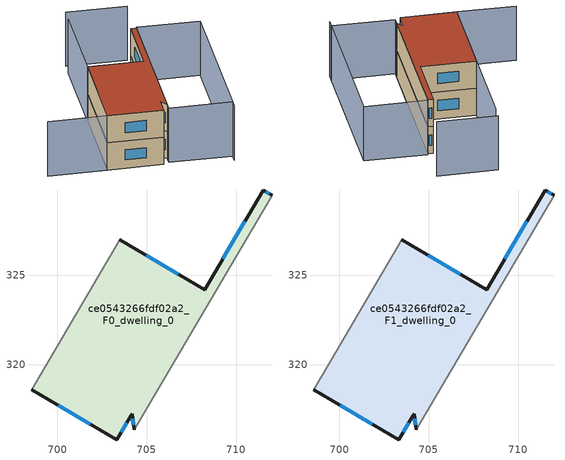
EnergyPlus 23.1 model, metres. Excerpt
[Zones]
ce0543266fdf02a2_F0_dwelling_0
 floor ground (EU_floor_Construction): 712.01,329.48 704.3,316.37 704.18,317.25 704.13,317.17 703.33,315.8 698.56,318.6 703.49,326.99 708.25,324.2 711.51,329.77 z0
 wall outside (EU_wall_Construction): 698.56,318.6 703.33,315.8 704.13,317.17 704.18,317.25 704.3,316.37 / 712.01,329.48 711.51,329.77 708.25,324.2 703.49,326.99 z0:3
 wall adiabatic (EU_wall_Construction): 703.49,326.99 698.56,318.6 / 704.3,316.37 712.01,329.48 z0:3
 window (EU_Window_Construction): 703.58,316.23 703.88,316.75 / 700.04,317.73 701.84,316.67 / 706.77,325.07 704.97,326.12 / 710.49,328.03 709.26,325.94 / 711.85,329.57 711.66,329.68 / 704.22,316.98 704.26,316.64 z0.93:2.07
ce0543266fdf02a2_F1_dwelling_0
 floor to ce0543266fdf02a2_F0_dwelling_0 (EU_floor_Construction): 712.01,329.48 704.3,316.37 704.18,317.25 704.13,317.17 703.33,315.8 698.56,318.6 703.49,326.99 708.25,324.2 711.51,329.77 z3
 wall outside (EU_wall_Construction): 698.56,318.6 703.33,315.8 704.13,317.17 704.18,317.25 704.3,316.37 / 712.01,329.48 711.51,329.77 708.25,324.2 703.49,326.99 z3:6
 wall adiabatic (EU_wall_Construction): 703.49,326.99 698.56,318.6 / 704.3,316.37 712.01,329.48 z3:6
 window (EU_Window_Construction): 703.58,316.23 703.88,316.75 / 700.04,317.73 701.84,316.67 / 706.77,325.07 704.97,326.12 / 710.49,328.03 709.26,325.94 / 711.85,329.57 711.66,329.68 / 704.22,316.98 704.26,316.64 z3.93:5.07
 roof outside (EU_roof_Construction): 704.3,316.37 712.01,329.48 711.51,329.77 708.25,324.2 703.49,326.99 698.56,318.6 703.33,315.8 704.13,317.17 704.18,317.25 z6
shading: 708.96,311.91 717.49,326.41 / 708.27,335.12 698.56,318.6 / 698.56,318.6 693.5,321.57 / 714.22,333.24 708.98,336.32 / 717.48,326.4 709.36,312.59 / 709.36,312.59 703.95,315.78 / 703.95,315.78 712.07,329.58 / 712.07,329.58 717.48,326.4 z0:6
[Building]
EU S2 Campaign: North Axis=0; Terrain=City; Solar Distribution=FullExterior
[Site:Location]
Montreal-Trudeau.Intl.AP: Latitude=45.4667; Longitude=-73.75; Time Zone=-5; Elevation=36
[SizingPeriod:WeatherFileDays]
AnnualSizingPeriod: Begin Month=1; Begin Day of Month=1; End Month=12; End Day of Month=31; Day of Week for Start Day=Monday; Use Weather File Daylight Saving Period=No; Use Weather File Rain and Snow Indicators=No
[MATERIAL]
EU_InternalMass_Material: Roughness=MediumRough; Thickness=0.1; Conductivity=1; Density=1800; Specific Heat=900; Thermal Absorptance=0.9; Solar Absorptance=0.7; Visible Absorptance=0.7
[MATERIAL:NOMASS] Roughness=MediumRough; Thermal Absorptance=0.9; Solar Absorptance=0.7; Visible Absorptance=0.7
Name | Thermal Resistance
EU_wall_NoMass; EU_floor_NoMass | 1.51479
EU_roof_NoMass | 2.84114
[WINDOWMATERIAL:SIMPLEGLAZINGSYSTEM]
EU_Window_SimpleGlazing: UFactor=3.53504; Solar Heat Gain Coefficient=0.8; Visible Transmittance=0.8
[CONSTRUCTION]
EU_wall_Construction: EU_wall_NoMass
EU_roof_Construction: EU_roof_NoMass
EU_floor_Construction: EU_floor_NoMass
EU_Window_Construction: EU_Window_SimpleGlazing
EU_InternalMass_Construction: EU_InternalMass_Material
[ZONE] Type=1; Multiplier=1; Ceiling Height=autocalculate; Volume=186.327; Floor Area=autocalculate; Part of Total Floor Area=Yes
ce0543266fdf02a2_F0_dwelling_0; ce0543266fdf02a2_F1_dwelling_0
[INTERNALMASS] Construction=EU_InternalMass_Construction; Surface Area=62.1091
Name | Zone or ZoneList
ce0543266fdf02a2_F0_dwelling_0_EU_InternalMass | ce0543266fdf02a2_F0_dwelling_0
ce0543266fdf02a2_F1_dwelling_0_EU_InternalMass | ce0543266fdf02a2_F1_dwelling_0
[OTHEREQUIPMENT] Fuel Type=Electricity; Design Level Calculation Method=Watts/Area; Power per Zone Floor Area=1; Fraction Latent=0; Fraction Radiant=0; Fraction Lost=0; Carbon Dioxide Generation Rate=0; EndUse Subcategory=EU_Step8_InternalGains
Name | Zone or ZoneList or Space or SpaceList | Schedule
EU_Step8_InternalGain_ce0543266fdf02a2_F0_dwelling_0_f000 | ce0543266fdf02a2_F0_dwelling_0 | EU_Step8_GainSchedule_ce0543266fdf02a2_F0_dwelling_0_f000
EU_Step8_InternalGain_ce0543266fdf02a2_F1_dwelling_0_f000 | ce0543266fdf02a2_F1_dwelling_0 | EU_Step8_GainSchedule_ce0543266fdf02a2_F1_dwelling_0_f000
[ZONEVENTILATION:DESIGNFLOWRATE] Schedule=EU_AlwaysOn; Design Flow Rate Calculation Method=AirChanges/Hour; Air Changes per Hour=0.775154; Ventilation Type=Natural; Fan Pressure Rise=0; Fan Total Efficiency=1; Constant Term Coefficient=1; Temperature Term Coefficient=0; Velocity Term Coefficient=0; Velocity Squared Term Coefficient=0; Minimum Indoor Temperature=-100; Maximum Indoor Temperature=100; Delta Temperature=-100; Minimum Outdoor Temperature=-100; Maximum Outdoor Temperature=100; Maximum Wind Speed=40
Name | Zone or ZoneList or Space or SpaceList
EU_ConstantAir_ce0543266fdf02a2_F0_dwelling_0 | ce0543266fdf02a2_F0_dwelling_0
EU_ConstantAir_ce0543266fdf02a2_F1_dwelling_0 | ce0543266fdf02a2_F1_dwelling_0
[HVACTEMPLATE:THERMOSTAT] Constant Heating Setpoint=20; Constant Cooling Setpoint=50
EU_HeatOnly_ce0543266fdf02a2_F0_dwelling_0; EU_HeatOnly_ce0543266fdf02a2_F1_dwelling_0
[HVACTEMPLATE:ZONE:IDEALLOADSAIRSYSTEM] System Availability Schedule=EU_AlwaysOn; Maximum Heating Supply Air Temperature=50; Minimum Cooling Supply Air Temperature=13; Maximum Heating Supply Air Humidity Ratio=0.0156; Minimum Cooling Supply Air Humidity Ratio=0.0077; Heating Limit=NoLimit; Cooling Limit=NoLimit; Heating Availability Schedule=EU_AlwaysOn; Cooling Availability Schedule=EU_CoolingOff; Dehumidification Control Type=ConstantSensibleHeatRatio; Cooling Sensible Heat Ratio=0.7; Dehumidification Setpoint=60; Humidification Control Type=None; Humidification Setpoint=30; Outdoor Air Method=None; Outdoor Air Flow Rate per Person=0.00944; Outdoor Air Flow Rate per Zone Floor Area=0; Outdoor Air Flow Rate per Zone=0; Demand Controlled Ventilation Type=None; Outdoor Air Economizer Type=NoEconomizer; Heat Recovery Type=None; Sensible Heat Recovery Effectiveness=0.7; Latent Heat Recovery Effectiveness=0.65
Name | Template Thermostat
ce0543266fdf02a2_F0_dwelling_0 | EU_HeatOnly_ce0543266fdf02a2_F0_dwelling_0
ce0543266fdf02a2_F1_dwelling_0 | EU_HeatOnly_ce0543266fdf02a2_F1_dwelling_0
[SIZING:ZONE] Zone Cooling Design Supply Air Temperature Input Method=SupplyAirTemperature; Zone Cooling Design Supply Air Temperature=13; Zone Heating Design Supply Air Temperature Input Method=SupplyAirTemperature; Zone Heating Design Supply Air Temperature=50; Zone Cooling Design Supply Air Humidity Ratio=0.008; Zone Heating Design Supply Air Humidity Ratio=0.008; Cooling Design Air Flow Method=DesignDay; Cooling Design Air Flow Rate=0; Cooling Minimum Air Flow per Zone Floor Area=0.000762; Cooling Minimum Air Flow=0; Cooling Minimum Air Flow Fraction=0.2; Heating Design Air Flow Method=DesignDay; Heating Design Air Flow Rate=0; Heating Maximum Air Flow per Zone Floor Area=0.002032; Heating Maximum Air Flow=0.141576; Heating Maximum Air Flow Fraction=0.3; Account for Dedicated Outdoor Air System=No; Dedicated Outdoor Air System Control Strategy=NeutralSupplyAir; Dedicated Outdoor Air Low Setpoint Temperature for Design=autosize; Dedicated Outdoor Air High Setpoint Temperature for Design=autosize; Zone Load Sizing Method=Sensible Load Only No Latent Load; Zone Latent Cooling Design Supply Air Humidity Ratio Input Method=HumidityRatioDifference; Zone Cooling Design Supply Air Humidity Ratio Difference=0.005; Zone Latent Heating Design Supply Air Humidity Ratio Input Method=HumidityRatioDifference; Zone Humidification Design Supply Air Humidity Ratio Difference=0.005
ce0543266fdf02a2_F0_dwelling_0; ce0543266fdf02a2_F1_dwelling_0
[SCHEDULE:CONSTANT]
Name | Hourly Value
EU_AlwaysOn | 1
EU_CoolingOff | 0
[SCHEDULE:FILE] Column Number=1; Rows to Skip at Top=0; Number of Hours of Data=8760; Column Separator=Comma; Interpolate to Timestep=No; Minutes per Item=60; Adjust Schedule for Daylight Savings=Yes
Name | File
EU_Step8_GainSchedule_ce0543266fdf02a2_F0_dwelling_0_f000 | ../../schedules/ce0543266fdf02a2/ce0543266fdf02a2_F0_dwelling_0_f000_gain.csv
EU_Step8_GainSchedule_ce0543266fdf02a2_F1_dwelling_0_f000 | ../../schedules/ce0543266fdf02a2/ce0543266fdf02a2_F1_dwelling_0_f000_gain.csv
